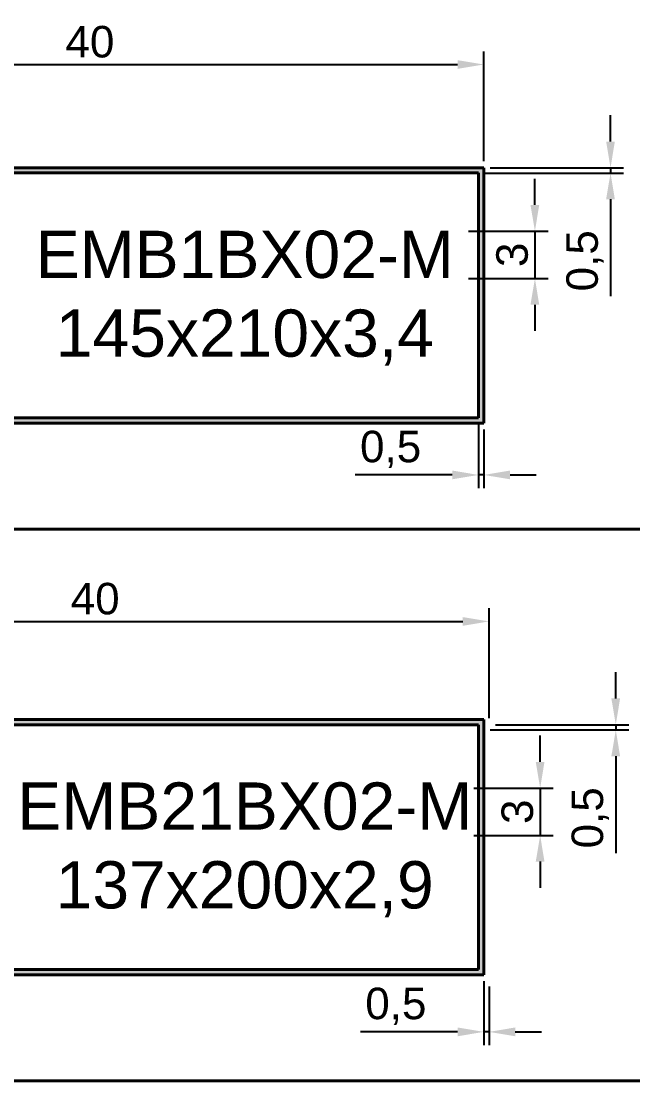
# Model space of a CAD drawing. Header units: millimetres. Extents: x 2977 to 3722, y 961 to 1309.
# Drawn here: x 3030.1 to 3088.4, y 968.6 to 1069.5 of the extents above; entities that cross this region are included whole.
import ezdxf

# ---------------------------------------------------------------- set-up
doc = ezdxf.new("R2010")
doc.units = ezdxf.units.MM
doc.layers.add('AM_0', color=7, linetype='Continuous', lineweight=40)
doc.layers.add('AM_5', color=1, linetype='Continuous', lineweight=25)
doc.styles.get("Standard").update_dxf_attribs({"font": 'arial.ttf'})
doc.dimstyles.new('ISO-25', dxfattribs={"dimtxt": 3, "dimasz": 2.5, "dimexe": 1.25, "dimexo": 0.625, "dimtad": 1, "dimtxsty": 'Standard', "dimcen": 2.5, "dimadec": 0, "dimazin": 0, "dimtfac": 1, "dimtmove": 0, "dimatfit": 3, "dimfxl": 1, "dimarcsym": 0})

# ---------------------------------------------------------------- blocks, each defined once
blk = doc.blocks.new('*D167')
at = {"layer": 'AM_5', "color": 0, "lineweight": -2, "transparency": 16777216}
for p, q in [((2999.17, 1056.18), (2999.17, 1066.64)), ((3074.17, 1056.18), (3074.17, 1066.64)), ((3001.67, 1065.39), (3071.67, 1065.39))]:
    blk.add_line(p, q, dxfattribs=at)
at = {"layer": 'AM_5', "color": 0, "transparency": 16777216}
for points in [[(3001.67, 1065.8), (3001.67, 1064.97), (2999.17, 1065.39)], [(3071.67, 1065.8), (3071.67, 1064.97), (3074.17, 1065.39)]]:
    blk.add_solid(points, dxfattribs=at)
at = {"layer": 'Defpoints', "color": 0, "transparency": 16777216}
for p in [(3074.17, 1065.39), (2999.17, 1055.55), (3074.17, 1055.55)]:
    blk.add_point(p, dxfattribs=at)
at = {"layer": 'AM_5', "color": 0, "transparency": 16777216, "insert": (3036.67, 1067.54), "char_height": 3, "attachment_point": 5}
blk.add_mtext('40', dxfattribs=at)
blk = doc.blocks.new('*D170')
at = {"layer": 'AM_5', "color": 0, "lineweight": -2, "transparency": 16777216}
for p, q in [((3073.67, 1031.11), (3073.67, 1025.04)), ((3074.17, 1030.61), (3074.17, 1025.04)), ((3071.17, 1026.29), (3061.93, 1026.29)), ((3074.17, 1026.29), (3073.67, 1026.29)), ((3076.67, 1026.29), (3079.17, 1026.29))]:
    blk.add_line(p, q, dxfattribs=at)
at = {"layer": 'AM_5', "color": 0, "transparency": 16777216}
for points in [[(3071.17, 1026.71), (3071.17, 1025.88), (3073.67, 1026.29)], [(3076.67, 1026.71), (3076.67, 1025.88), (3074.17, 1026.29)]]:
    blk.add_solid(points, dxfattribs=at)
at = {"layer": 'Defpoints', "color": 0, "transparency": 16777216}
for p in [(3073.67, 1031.74), (3074.17, 1031.24), (3074.17, 1026.29)]:
    blk.add_point(p, dxfattribs=at)
at = {"layer": 'AM_5', "color": 0, "transparency": 16777216, "insert": (3065.3, 1028.72), "char_height": 3, "attachment_point": 5}
blk.add_mtext('0,5', dxfattribs=at)
blk = doc.blocks.new('*D171')
at = {"layer": 'AM_5', "color": 0, "lineweight": -2, "transparency": 16777216}
for p, q in [((3086.24, 1058.05), (3086.24, 1060.55)), ((3074.29, 1055.05), (3087.49, 1055.05)), ((3074.79, 1055.55), (3087.49, 1055.55)), ((3086.24, 1055.55), (3086.24, 1055.05)), ((3086.24, 1052.55), (3086.24, 1043.32))]:
    blk.add_line(p, q, dxfattribs=at)
at = {"layer": 'AM_5', "color": 0, "transparency": 16777216}
for points in [[(3085.82, 1058.05), (3086.65, 1058.05), (3086.24, 1055.55)], [(3085.82, 1052.55), (3086.65, 1052.55), (3086.24, 1055.05)]]:
    blk.add_solid(points, dxfattribs=at)
at = {"layer": 'Defpoints', "color": 0, "transparency": 16777216}
for p in [(3073.67, 1055.05), (3074.17, 1055.55), (3086.24, 1055.05)]:
    blk.add_point(p, dxfattribs=at)
at = {"layer": 'AM_5', "color": 0, "transparency": 16777216, "insert": (3083.81, 1046.69), "char_height": 3, "attachment_point": 5, "rotation": 90}
blk.add_mtext('0,5', dxfattribs=at)
blk = doc.blocks.new('*D165')
at = {"layer": 'AM_5', "color": 0, "lineweight": -2, "transparency": 16777216}
for p, q in [((3079.04, 1052.01), (3079.04, 1054.51)), ((3072.72, 1049.51), (3080.29, 1049.51)), ((3079.04, 1049.51), (3079.04, 1045.01)), ((3072.72, 1045.01), (3080.29, 1045.01)), ((3079.04, 1042.51), (3079.04, 1040.01))]:
    blk.add_line(p, q, dxfattribs=at)
at = {"layer": 'AM_5', "color": 0, "transparency": 16777216}
for points in [[(3078.62, 1052.01), (3079.45, 1052.01), (3079.04, 1049.51)], [(3078.62, 1042.51), (3079.45, 1042.51), (3079.04, 1045.01)]]:
    blk.add_solid(points, dxfattribs=at)
at = {"layer": 'Defpoints', "color": 0, "transparency": 16777216}
for p in [(3072.09, 1049.51), (3072.09, 1045.01), (3079.04, 1045.01)]:
    blk.add_point(p, dxfattribs=at)
at = {"layer": 'AM_5', "color": 0, "transparency": 16777216, "insert": (3076.88, 1047.26), "char_height": 3, "attachment_point": 5, "rotation": 90}
blk.add_mtext('3', dxfattribs=at)
blk = doc.blocks.new('*D174')
at = {"layer": 'AM_5', "color": 0, "lineweight": -2, "transparency": 16777216}
for p, q in [((2999.67, 1003.13), (2999.67, 1013.59)), ((3074.67, 1003.13), (3074.67, 1013.59)), ((3002.17, 1012.34), (3072.17, 1012.34))]:
    blk.add_line(p, q, dxfattribs=at)
at = {"layer": 'AM_5', "color": 0, "transparency": 16777216}
for points in [[(3002.17, 1012.75), (3002.17, 1011.92), (2999.67, 1012.34)], [(3072.17, 1012.75), (3072.17, 1011.92), (3074.67, 1012.34)]]:
    blk.add_solid(points, dxfattribs=at)
at = {"layer": 'Defpoints', "color": 0, "transparency": 16777216}
for p in [(3074.67, 1012.34), (2999.67, 1002.5), (3074.67, 1002.5)]:
    blk.add_point(p, dxfattribs=at)
at = {"layer": 'AM_5', "color": 0, "transparency": 16777216, "insert": (3037.17, 1014.49), "char_height": 3, "attachment_point": 5}
blk.add_mtext('40', dxfattribs=at)
blk = doc.blocks.new('*D177')
at = {"layer": 'AM_5', "color": 0, "lineweight": -2, "transparency": 16777216}
for p, q in [((3074.17, 978.06), (3074.17, 971.99)), ((3074.67, 977.56), (3074.67, 971.99)), ((3071.67, 973.24), (3062.43, 973.24)), ((3074.67, 973.24), (3074.17, 973.24)), ((3077.17, 973.24), (3079.67, 973.24))]:
    blk.add_line(p, q, dxfattribs=at)
at = {"layer": 'AM_5', "color": 0, "transparency": 16777216}
for points in [[(3071.67, 973.66), (3071.67, 972.82), (3074.17, 973.24)], [(3077.17, 973.66), (3077.17, 972.82), (3074.67, 973.24)]]:
    blk.add_solid(points, dxfattribs=at)
at = {"layer": 'Defpoints', "color": 0, "transparency": 16777216}
for p in [(3074.17, 978.69), (3074.67, 978.19), (3074.67, 973.24)]:
    blk.add_point(p, dxfattribs=at)
at = {"layer": 'AM_5', "color": 0, "transparency": 16777216, "insert": (3065.8, 975.67), "char_height": 3, "attachment_point": 5}
blk.add_mtext('0,5', dxfattribs=at)
blk = doc.blocks.new('*D178')
at = {"layer": 'AM_5', "color": 0, "lineweight": -2, "transparency": 16777216}
for p, q in [((3086.74, 1005), (3086.74, 1007.5)), ((3075.29, 1002.5), (3087.99, 1002.5)), ((3086.74, 1002.5), (3086.74, 1002)), ((3074.79, 1002), (3087.99, 1002)), ((3086.74, 999.5), (3086.74, 990.27))]:
    blk.add_line(p, q, dxfattribs=at)
at = {"layer": 'AM_5', "color": 0, "transparency": 16777216}
for points in [[(3086.32, 1005), (3087.15, 1005), (3086.74, 1002.5)], [(3086.32, 999.5), (3087.15, 999.5), (3086.74, 1002)]]:
    blk.add_solid(points, dxfattribs=at)
at = {"layer": 'Defpoints', "color": 0, "transparency": 16777216}
for p in [(3074.67, 1002.5), (3074.17, 1002), (3086.74, 1002)]:
    blk.add_point(p, dxfattribs=at)
at = {"layer": 'AM_5', "color": 0, "transparency": 16777216, "insert": (3084.31, 993.63), "char_height": 3, "attachment_point": 5, "rotation": 90}
blk.add_mtext('0,5', dxfattribs=at)
blk = doc.blocks.new('*D172')
at = {"layer": 'AM_5', "color": 0, "lineweight": -2, "transparency": 16777216}
for p, q in [((3079.54, 998.96), (3079.54, 1001.46)), ((3073.22, 996.46), (3080.79, 996.46)), ((3079.54, 996.46), (3079.54, 991.96)), ((3073.22, 991.96), (3080.79, 991.96)), ((3079.54, 989.46), (3079.54, 986.96))]:
    blk.add_line(p, q, dxfattribs=at)
at = {"layer": 'AM_5', "color": 0, "transparency": 16777216}
for points in [[(3079.12, 998.96), (3079.95, 998.96), (3079.54, 996.46)], [(3079.12, 989.46), (3079.95, 989.46), (3079.54, 991.96)]]:
    blk.add_solid(points, dxfattribs=at)
at = {"layer": 'Defpoints', "color": 0, "transparency": 16777216}
for p in [(3072.59, 996.46), (3072.59, 991.96), (3079.54, 991.96)]:
    blk.add_point(p, dxfattribs=at)
at = {"layer": 'AM_5', "color": 0, "transparency": 16777216, "insert": (3077.38, 994.21), "char_height": 3, "attachment_point": 5, "rotation": 90}
blk.add_mtext('3', dxfattribs=at)

msp = doc.modelspace()

# ---------------------------------------------------------------- hatches: boundary and pattern name
at = {"layer": 'AM_0'}
h = msp.add_hatch(color=256, dxfattribs=at)
h.paths.add_polyline_path([(2999.17, 1055.554), (2999.17, 1031.239), (3074.166, 1031.239), (3074.166, 1055.554)])
h.paths.add_polyline_path([(3073.666, 1055.054), (3073.666, 1031.739), (2999.67, 1031.739), (2999.67, 1055.054)], flags=16)
h = msp.add_hatch(color=256, dxfattribs=at)
h.paths.add_polyline_path([(2999.17, 1003.002), (2999.17, 978.687), (3074.166, 978.687), (3074.166, 1003.002)])
h.paths.add_polyline_path([(3073.666, 1002.502), (3073.666, 979.187), (2999.67, 979.187), (2999.67, 1002.502)], flags=16)

# ---------------------------------------------------------------- linework, layer by layer
for p, q in [((3074.166, 1055.554), (2999.17, 1055.554)), ((3073.666, 1055.054), (2999.67, 1055.054)), ((3073.666, 1055.054), (3073.666, 1031.739)), ((3074.166, 1055.554), (3074.166, 1031.239)), ((3073.666, 1031.739), (2999.67, 1031.739)), ((3074.166, 1031.239), (2999.17, 1031.239)), ((2977.104, 1021.132), (3177.104, 1021.132)), ((3074.166, 1003.002), (2999.17, 1003.002)), ((3073.666, 1002.502), (2999.67, 1002.502)), ((3073.666, 1002.502), (3073.666, 979.187)), ((3074.166, 1003.002), (3074.166, 978.687)), ((3073.666, 979.187), (2999.67, 979.187)), ((3074.166, 978.687), (2999.17, 978.687)), ((2977.104, 968.58), (3177.104, 968.58))]:
    msp.add_line(p, q, dxfattribs=at)

# ---------------------------------------------------------------- texts
at = {"layer": 'AM_0', "char_height": 2.5, "attachment_point": 1}
for s, insert in [('\\pi21.299;{\\H1.2x;\\P\\pi1.872;\\H1.5x;EMB1BX02-M\\H1.0411x; \\H0.9605x;\\P\\pi3.792;145x210x3,4\\H1.1396x; }', (3029.631, 1054.554)), ('\\pi21.299;{\\H1.2x;\\P\\pi0.12384;\\H1.5x;EMB21BX02-M\\H1.0411x; \\H0.9605x;\\P\\pi3.7782;137x200x2,9\\H1.1396x; }', (3029.631, 1002.002))]:
    msp.add_mtext_dynamic_manual_height_columns(s, width=42.59864, gutter_width=12.5, heights=[22.315], dxfattribs=dict(at, insert=insert))

# ---------------------------------------------------------------- dimensions: what is measured, and where the dimension line sits
at = {"layer": 'AM_5'}
for base, p1, p2, picture, middle in [((3074.166, 1065.388), (2999.17, 1055.554), (3074.166, 1055.554), '*D167', (3036.668, 1067.545)), ((3074.666, 1012.336), (2999.67, 1002.502), (3074.666, 1002.502), '*D174', (3037.168, 1014.493))]:
    dim = msp.add_linear_dim(base=base, p1=p1, p2=p2, text='40', dimstyle='ISO-25', dxfattribs=at)
    dim.commit()
    dim.dimension.update_dxf_attribs({"geometry": picture, "text_midpoint": middle})
for base, p1, p2, picture, middle in [((3086.236, 1055.054), (3074.166, 1055.554), (3073.666, 1055.054), '*D171', (3083.808, 1046.686)), ((3086.736, 1002.002), (3074.666, 1002.502), (3074.166, 1002.002), '*D178', (3084.308, 993.634))]:
    dim = msp.add_linear_dim(base=base, p1=p1, p2=p2, angle=90, dimstyle='ISO-25', dxfattribs=at)
    dim.commit()
    dim.dimension.update_dxf_attribs({"geometry": picture, "text_midpoint": middle})
for base, p1, p2, picture, middle in [((3079.036, 1045.011), (3072.092, 1049.513), (3072.092, 1045.011), '*D165', (3076.878, 1047.262)), ((3079.536, 991.959), (3072.592, 996.461), (3072.592, 991.959), '*D172', (3077.378, 994.21))]:
    dim = msp.add_linear_dim(base=base, p1=p1, p2=p2, angle=90, text='3', dimstyle='ISO-25', dxfattribs=at)
    dim.commit()
    dim.dimension.update_dxf_attribs({"geometry": picture, "text_midpoint": middle})
for base, p1, p2, picture, middle in [((3074.166, 1026.293), (3073.666, 1031.739), (3074.166, 1031.239), '*D170', (3065.299, 1026.293)), ((3074.666, 973.241), (3074.166, 978.687), (3074.666, 978.187), '*D177', (3065.799, 973.241))]:
    dim = msp.add_linear_dim(base=base, p1=p1, p2=p2, dimstyle='ISO-25', dxfattribs=at)
    dim.commit()
    dim.dimension.update_dxf_attribs({"geometry": picture, "text_midpoint": middle, "dimtype": 160})

doc.saveas('drawing.dxf')
